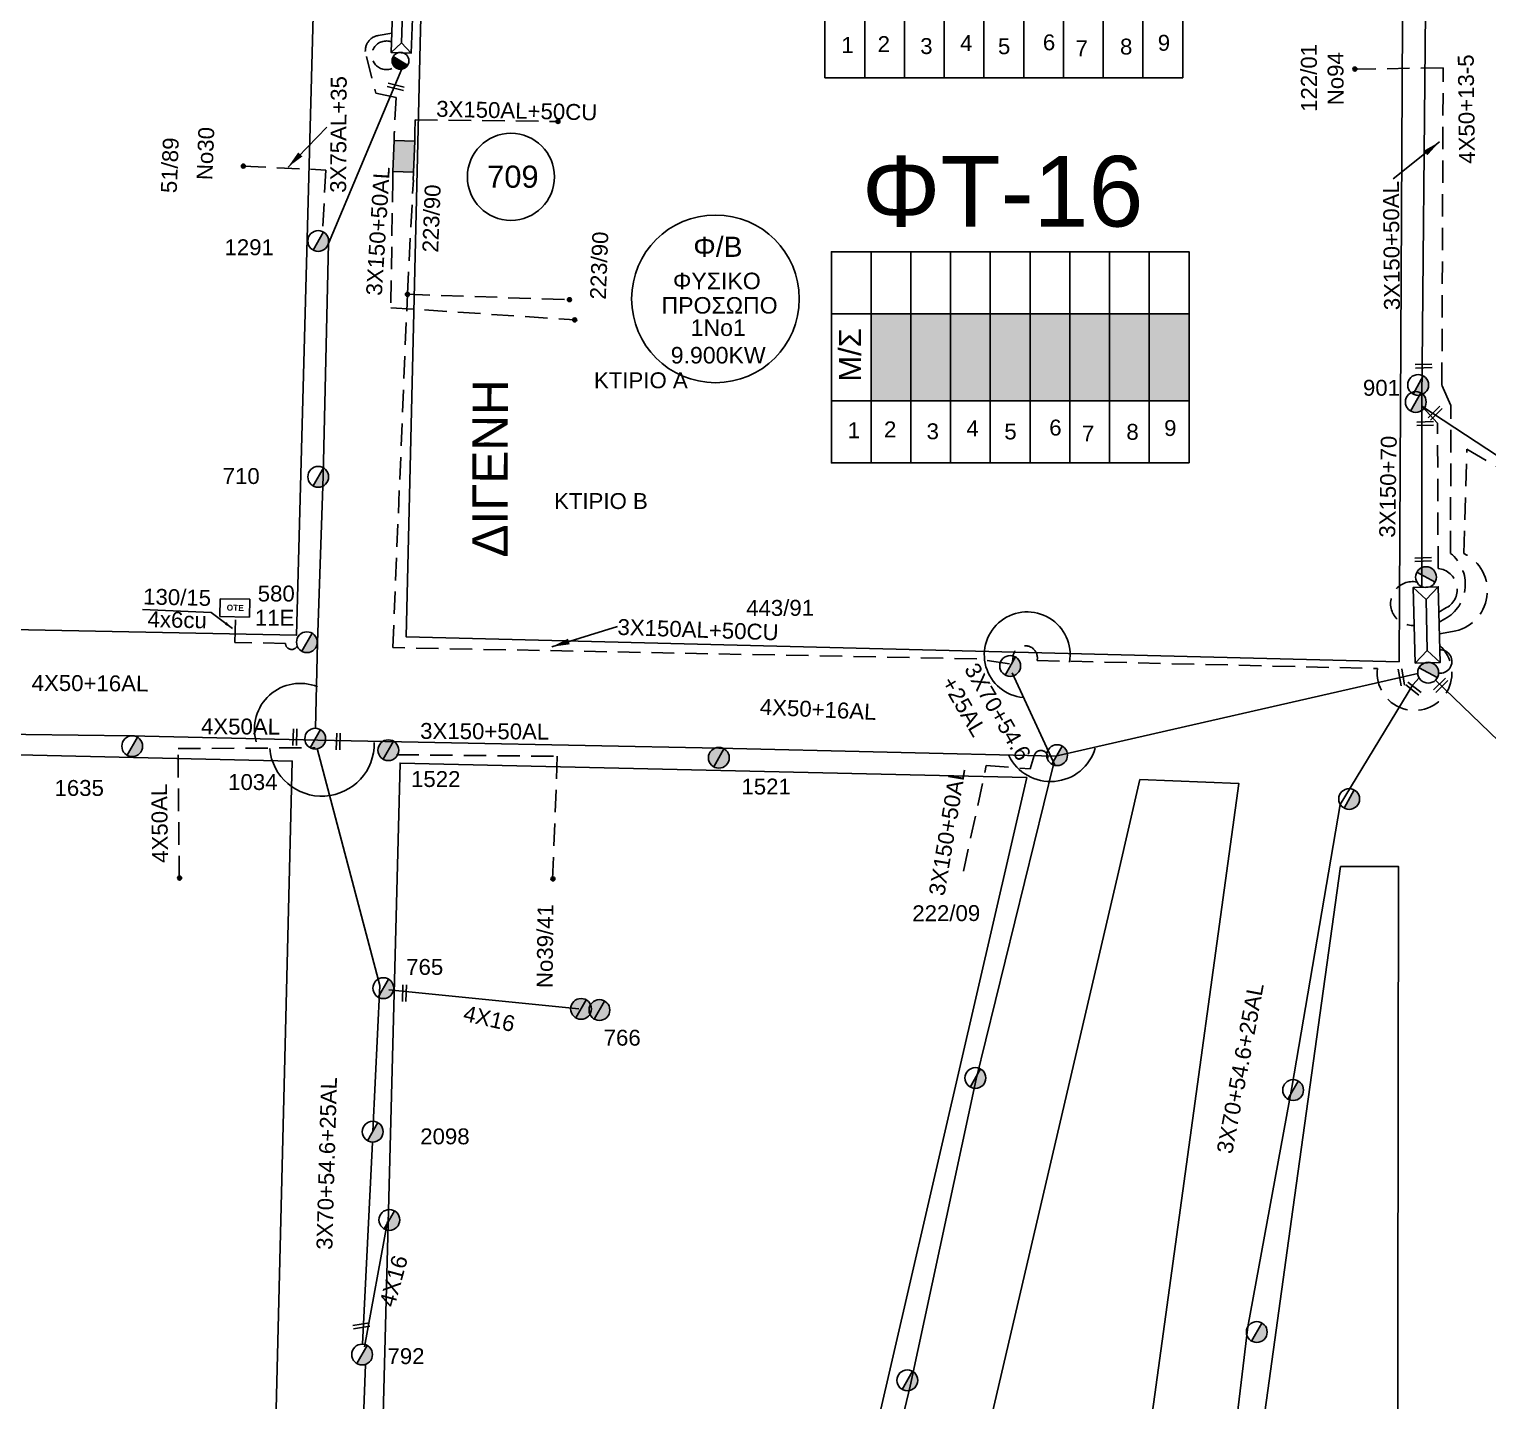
# Model space of a CAD drawing. Header units: millimetres. Extents: x 839 to 3144, y 747 to 1790.
# Drawn here: x 1608.3 to 1773.4, y 1506.4 to 1661.7 of the extents above; entities that cross this region are included whole.
import ezdxf
from ezdxf.enums import TextEntityAlignment as Align

# ---------------------------------------------------------------- set-up
doc = ezdxf.new("R2010")
doc.units = ezdxf.units.MM
doc.linetypes.add('DASHED', pattern=[19.05, 12.7, -6.35])
for name, color, linetype in [('Link Box 4 Διευθύνσεων', 7, 'Continuous'), ('Pillar OTE', 7, 'Continuous'), ('Ασφαλειοκιβώτια Χ.Τ 9 αναχωρήσεων', 7, 'Continuous'), ('Γέφυρες Εναερίου Δικτύου', 7, 'DASHED'), ('Γυμνά εναέρια ΧΤ και ΦΟΠ (3Φ)   4x50+16AL', 7, 'Continuous'), ('Εναέρια παροχή ΧΤ 4x16', 7, 'SYN_LINE'), ('Επιγραφές - Σχήματα', 7, 'Continuous'), ('Καλώδια ΧΤ   3x150+50AL', 7, 'DASHED'), ('Καλώδια ΧΤ   3x150+70AL', 7, 'DASHED'), ('Καλώδια ΧΤ   3x150AL+50CU', 7, 'DASHED'), ('Καλώδια ΧΤ   3x48+38+16.5', 7, 'DASHED'), ('Καλώδια ΧΤ   4x50+13-5', 7, 'Continuous'), ('Καλώδια ΧΤ   4x50AL', 7, 'DASHED'), ('Μηχανική τομή', 7, 'Continuous'), ('Στύλος Ξύλινος', 7, 'Continuous'), ('Στύλος Ξύλινος @ 1', 7, 'Continuous'), ('Στύλος ΦΜ', 7, 'Continuous'), ('Στύλος ΦΜ @ 1', 7, 'Continuous'), ('Συνδέσεις', 7, 'Continuous'), ('Συνεστραμμένα ΧΤ   3x70+54.6+25AL', 7, 'SYN_LINE'), ('Υποσταθμός εναέριος 2 στύλων', 7, 'Continuous'), ('Υποσταθμός πόλεως', 7, 'Continuous'), ('Υπόβαθρο ΔΕΗ', 7, 'Continuous'), ('Υπόγεια καλώδια Παροχών ΧΤ   4x50AL', 7, 'DASHED'), ('Υπόγεια καλώδια Παροχών ΧΤ   4x6', 7, 'DASHED')]:
    doc.layers.add(name, color=color, linetype=linetype)
doc.styles.add('ar', font='ARIAL.TTF')
doc.styles.get("Standard").update_dxf_attribs({"font": 'ARIAL.TTF'})
doc.linetypes.add('SYN_LINE', pattern='A,0.5,-0.0001,["/\\/\\/\\/",Standard,S=0.1,R=0,X=0,Y=-0.05],-0.25', length=0.7501)
doc.dimstyles.new('ISO-25', dxfattribs={"dimtxt": 2.5, "dimasz": 2.5, "dimexe": 1.25, "dimexo": 0.625, "dimtad": 1, "dimtxsty": 'Standard', "dimcen": 2.5, "dimadec": 0, "dimazin": 0, "dimtfac": 1, "dimtmove": 0, "dimatfit": 3, "dimfxl": 1, "dimarcsym": 0})

# ---------------------------------------------------------------- blocks, each defined once
blk = doc.blocks.new('ΑΣΦΑΛΕΙΟΚΙΒΩΤΙΟ ΥΠΟΣΤΑΘΜΟΥ 9 ΑΝΑΧΩΡΗΣΕΩΝ')
at = {"layer": 'Ασφαλειοκιβώτια Χ.Τ 9 αναχωρήσεων', "ltscale": 40}
for p, q in [((-23.8, 40.36), (24.02, 40.36)), ((-9.72, 40.36), (-9.72, -40.64)), ((9.94, 40.36), (9.94, -40.64)), ((-23.8, 31.36), (24.02, 31.36)), ((-23.8, 22.36), (24.02, 22.36)), ((-23.8, 13.36), (24.02, 13.36)), ((-23.8, 4.36), (24.02, 4.36)), ((-23.8, -4.64), (24.02, -4.64)), ((-23.8, -13.64), (24.02, -13.64)), ((-23.8, -22.64), (24.02, -22.64)), ((-23.8, -31.64), (24.02, -31.64))]:
    blk.add_line(p, q, dxfattribs=at)
at = {"layer": 'Ασφαλειοκιβώτια Χ.Τ 9 αναχωρήσεων'}
blk.add_lwpolyline([(-23.8, -40.64), (24.02, -40.64), (24.02, 40.36), (-23.8, 40.36)], close=True, dxfattribs=at)
for s, p in [('1', (-18.19, 36.66)), ('2', (-17.99, 28.44)), ('3', (-18.43, 18.79)), ('4', (-17.74, 9.77)), ('5', (-18.47, 1.19)), ('6', (-17.59, -8.98)), ('7', (-18.93, -16.39)), ('8', (-18.55, -26.45)), ('9', (-17.69, -35))]:
    blk.add_text(s, height=3.6, rotation=270, dxfattribs=at).set_placement(p)
at = {"layer": 'Ασφαλειοκιβώτια Χ.Τ 9 αναχωρήσεων', "ltscale": 40}
for tag, height, p in [('ΟΝΟΜΑ', 5, (-0.16, 44.31)), ('ΚΕΙΜΕΝΟ 1', 2, (17.06, 35.59)), ('ΚΕΙΜΕΝΟ 2', 2, (17.06, 26.88)), ('ΚΕΙΜΕΝΟ 3', 2, (17.06, 17.69)), ('ΚΕΙΜΕΝΟ 4', 2, (17.06, 8.71)), ('ΚΕΙΜΕΝΟ 5', 2, (17.06, -0.13)), ('ΚΕΙΜΕΝΟ 6', 2, (17.06, -9.05)), ('ΚΕΙΜΕΝΟ 7', 2, (17.06, -18.13)), ('ΚΕΙΜΕΝΟ 8', 2, (17.06, -26.85)), ('ΚΕΙΜΕΝΟ 9', 2, (17.06, -35.99)), ('ΣΧ', 2, (-0.1, -42.64))]:
    blk.add_attdef(tag, text='', height=height, dxfattribs=at).set_placement(p, align=Align.MIDDLE_CENTER)
blk = doc.blocks.new('ΥΠΑΡΧΩΝ ΤΣΙΜΕΝΤΕΝΙΟΣ ΣΤΥΛΟΣ')
at = {"layer": 'Στύλος ΦΜ'}
blk.add_hatch(color=7, dxfattribs=at).paths.add_polyline_path([(-1.29, -2.28, 0.574793), (2.62, 0, 0.268822), (1.3, 2.27)])
at = {"layer": 'Στύλος ΦΜ', "color": 7}
blk.add_line((-1.29, -2.28), (1.3, 2.27), dxfattribs=at)
blk.add_circle((0, 0), 2.62, dxfattribs=at)
at = {"layer": 'Στύλος ΦΜ', "flags": 4}
for tag, p in [('ΑΡΙΘΜΟΣ', (-4.68, 8.05)), ('ΤΥΠΟΣ', (-4.91, 3.03))]:
    blk.add_attdef(tag, p, '', height=4, dxfattribs=at)
blk = doc.blocks.new('ΥΠΟΣΤΑΘΜΟΣ ΕΝΑΕΡΙΟΣ ΕΠΙ 2 ΣΤΥΛΩΝ')
at = {"layer": 'Υποσταθμός εναέριος 2 στύλων', "linetype": 'Continuous'}
for points in [[(-11.97, -2.11, 0.574793), (-8.45, -0.07, 0.268822), (-9.64, 1.98)], [(9.68, -2.15, 0.574793), (13.19, -0.1, 0.268822), (12.01, 1.95)]]:
    blk.add_hatch(color=256, dxfattribs=at).paths.add_polyline_path(points)
for p, q in [((-11.97, -2.11), (-9.64, 1.98)), ((9.68, -2.15), (12.01, 1.95))]:
    blk.add_line(p, q, dxfattribs=at)
for centre in [(-10.81, -0.07), (10.84, -0.1)]:
    blk.add_circle(centre, 2.36, dxfattribs=at)
at = {"layer": 'Υποσταθμός πόλεως', "linetype": 'Continuous', "ltscale": 40}
blk.add_lwpolyline([(-8.57, 2.82), (8.57, 2.82), (8.57, -2.82), (-8.57, -2.82)], close=True, dxfattribs=at)
for points in [[(-5.75, 0), (-8.57, 2.82)], [(-8.57, -2.82), (-5.75, 0)], [(-5.75, 0), (5.75, 0)], [(5.75, 0), (8.57, 2.82)], [(8.57, -2.82), (5.75, 0)]]:
    blk.add_lwpolyline(points, dxfattribs=at)
at = {"layer": 'Υποσταθμός εναέριος 2 στύλων', "ltscale": 40, "flags": 1}
for tag, p in [('ΜΕΤΑΣΧΗΜΑΤΙΣΜΟΣ', (14.09, 2.51)), ('ΙΣΧΥΣ', (14.07, -0.28)), ('ΑΡΙΘΜΟΣ', (14.19, -3))]:
    blk.add_attdef(tag, p, '', height=1.8, dxfattribs=at)
blk = doc.blocks.new('LINK BOX 4 ΑΝΑΧΩΡΗΣΕΩΝ')
at = {"layer": 'Link Box 4 Διευθύνσεων', "ltscale": 40}
blk.add_hatch(color=256, dxfattribs=at).paths.add_polyline_path([(-3.54, 0), (-3.54, -4.67), (3.54, -4.67), (3.54, 0)])
for p, q in [((-3.54, 0), (-5.33, 0)), ((5.33, 0), (3.54, 0)), ((-3.54, -4.67), (-5.33, -4.67)), ((5.33, -4.67), (3.54, -4.67))]:
    blk.add_line(p, q, dxfattribs=at)
blk.add_lwpolyline([(-3.54, -4.67), (-3.54, 0), (3.54, 0), (3.54, -4.67)], close=True, dxfattribs=at)
blk = doc.blocks.new('ΥΠΑΡΧΩΝ ΞΥΛΙΝΟΣ ΣΤΥΛΟΣ')
at = {"layer": 'Στύλος Ξύλινος'}
h = blk.add_hatch(color=7, dxfattribs=at)
h.paths.add_polyline_path([(-2.62, 0, 0.270008), (-1.29, -2.28), (1.3, 2.27, 0.576266)])
h.paths.add_polyline_path([(-1.29, -2.28, 0.574793), (2.62, 0, 0.268822), (1.3, 2.27)])
at = {"layer": 'Στύλος Ξύλινος', "color": 7}
blk.add_line((-1.29, -2.28), (1.3, 2.27), dxfattribs=at)
blk.add_circle((0, 0), 2.62, dxfattribs=at)
at = {"layer": 'Στύλος Ξύλινος', "flags": 4}
for tag, p in [('ΑΡΙΘΜΟΣ', (-4.91, 8.6)), ('ΤΥΠΟΣ', (-4.85, 3.39))]:
    blk.add_attdef(tag, p, '', height=4, dxfattribs=at)
blk = doc.blocks.new('ΜΗΧΑΝΙΚΗ ΤΟΜΗ')
at = {"layer": 'Μηχανική τομή', "ltscale": 40}
for p, q in [((-1.89, 0.78), (1.89, 0.78)), ((1.89, 0), (-1.89, 0))]:
    blk.add_line(p, q, dxfattribs=at)
blk = doc.blocks.new('A$C3F94617C')
at = {"layer": 'Μηχανική τομή', "xscale": 0.5, "yscale": 0.5, "zscale": 0.5}
blk.add_blockref('ΜΗΧΑΝΙΚΗ ΤΟΜΗ', (0.95, 0), dxfattribs=at)
blk = doc.blocks.new('_ΣΥΝΔΕΣΗ')
at = {"layer": 'Συνδέσεις', "linetype": 'SYN_LINE', "ltscale": 40}
blk.add_hatch(color=256, dxfattribs=at).paths.add_polyline_path([(0.5, -0.01, 1), (-0.5, -0.01, 1)])
at = {"layer": 'Συνδέσεις'}
blk.add_circle((0, -0.01), 0.5, dxfattribs=at)
blk = doc.blocks.new('PILLAR ΟΤΕ')
at = {"layer": 'Pillar OTE', "ltscale": 40}
blk.add_lwpolyline([(-3.31, 2.02), (3.39, 2.02), (3.39, -1.99), (-3.31, -1.99)], close=True, dxfattribs=at)
at = {"layer": 'Pillar OTE', "insert": (-1.81, 0.71), "char_height": 1.3575, "width": 109.961, "attachment_point": 1}
blk.add_mtext('{\\fArial|b1|i0|c161|p34;OTE}', dxfattribs=at)

msp = doc.modelspace()

# ---------------------------------------------------------------- hatches: boundary and pattern name
at = {"layer": 'Ασφαλειοκιβώτια Χ.Τ 9 αναχωρήσεων', "ltscale": 0.2}
for color, points in [(5, [(1703.61, 1629.47), (1703.61, 1619.65), (1708.11, 1619.65), (1708.11, 1629.47)]), (133, [(1708.11, 1629.47), (1708.11, 1619.65), (1712.61, 1619.65), (1712.61, 1629.47)]), (151, [(1712.61, 1629.47), (1712.61, 1619.65), (1717.11, 1619.65), (1717.11, 1629.47)]), (27, [(1717.11, 1629.47), (1717.11, 1619.65), (1721.61, 1619.65), (1721.61, 1629.47)]), (30, [(1721.61, 1629.47), (1721.61, 1619.65), (1726.11, 1619.65), (1726.11, 1629.47)]), (85, [(1726.11, 1629.47), (1726.11, 1619.65), (1730.61, 1619.65), (1730.61, 1629.47)]), (1, [(1730.61, 1629.47), (1730.61, 1619.65), (1735.11, 1619.65), (1735.11, 1629.47)]), (173, [(1735.11, 1629.47), (1735.11, 1619.65), (1739.61, 1619.65), (1739.61, 1629.47)])]:
    msp.add_hatch(color=color, dxfattribs=at).paths.add_polyline_path(points)

# ---------------------------------------------------------------- linework, layer by layer
at = {"layer": 'Γέφυρες Εναερίου Δικτύου', "color": 6, "ltscale": 0.2}
msp.add_lwpolyline([(1649.34, 1661.25), (1647.8, 1660.99, 0.478738), (1646.47, 1658.61), (1647.52, 1654.47), (1649.83, 1653.98), (1649.63, 1650.01)], format="xyb", dxfattribs=at)
at = {"layer": 'Γέφυρες Εναερίου Δικτύου', "color": 151, "linetype": 'Continuous', "ltscale": 0.2}
msp.add_lwpolyline([(1650.46, 1657.23), (1642.16, 1637.44), (1641.56, 1611.11), (1640.91, 1592.27), (1640.7, 1582.57)], dxfattribs=at)
at = {"layer": 'Γέφυρες Εναερίου Δικτύου', "color": 151, "ltscale": 0.2}
msp.add_lwpolyline([(1632.53, 1646.21), (1641.87, 1645.76), (1641.48, 1638.51)], dxfattribs=at)
at = {"layer": 'Γέφυρες Εναερίου Δικτύου', "color": 173, "ltscale": 0.2}
msp.add_lwpolyline([(1767.89, 1595.72), (1768.78, 1596.23, 0.735474), (1767.81, 1600.64), (1767.75, 1617.09), (1765.98, 1619.02)], format="xyb", dxfattribs=at)
at = {"layer": 'Γέφυρες Εναερίου Δικτύου', "color": 151, "ltscale": 0.2}
for points in [[(1719.62, 1590.12), (1719.68, 1590.68, -1.048022), (1722.41, 1590.24), (1760.94, 1589.33)], [(1760.94, 1589.33, 1.646682), (1767.98, 1591.96)]]:
    msp.add_lwpolyline(points, format="xyb", dxfattribs=at)
at = {"layer": 'Γυμνά εναέρια ΧΤ και ΦΟΠ (3Φ)   4x50+16AL', "color": 173, "ltscale": 0.2}
msp.add_lwpolyline([(1765.98, 1619.02), (1778.29, 1610.97), (1797.83, 1600.53), (1811.34, 1585.16), (1829.25, 1567.85), (1844.75, 1551.48), (1862.92, 1533.32)], dxfattribs=at)
at = {"layer": 'Γυμνά εναέρια ΧΤ και ΦΟΠ (3Φ)   4x50+16AL', "color": 30, "ltscale": 0.2}
msp.add_lwpolyline([(1640.96, 1581.21), (1686.37, 1580.32), (1724.48, 1579.42), (1765.51, 1588.78)], dxfattribs=at)
at = {"layer": 'Γυμνά εναέρια ΧΤ και ΦΟΠ (3Φ)   4x50+16AL', "color": 151, "ltscale": 0.2}
msp.add_lwpolyline([(1640.96, 1581.21), (1619.74, 1581.7), (1596, 1582.01), (1570.02, 1583.27), (1545.31, 1571.89)], dxfattribs=at)
at = {"layer": 'Εναέρια παροχή ΧΤ 4x16', "color": 30, "ltscale": 20}
for points in [[(1648.99, 1552.94), (1670.52, 1550.79)], [(1646.26, 1512.56), (1648.84, 1526.73)]]:
    msp.add_lwpolyline(points, dxfattribs=at)
at = {"layer": 'Επιγραφές - Σχήματα', "ltscale": 0.2}
msp.add_circle((1662.83, 1644.99), 4.93, dxfattribs=at)
at = {"layer": 'Επιγραφές - Σχήματα', "color": 202}
msp.add_circle((1685.99, 1631.18), 9.49, dxfattribs=at)
at = {"layer": 'Επιγραφές - Σχήματα', "color": 151, "linetype": 'DASHED', "ltscale": 0.2}
msp.add_arc((1648.71, 1658.75), 1.62, 68.5497, 305.7609, dxfattribs=at)
at = {"layer": 'Επιγραφές - Σχήματα', "color": 85, "linetype": 'DASHED', "ltscale": 0.2}
msp.add_arc((1764.91, 1596.69), 2.48, 78.8369, 274.522, dxfattribs=at)
at = {"layer": 'Επιγραφές - Σχήματα', "ltscale": 0.2}
for centre, radius, start, end in [((1721.29, 1590.88), 4.86, 350.3339, 264.6097), ((1638.96, 1582.48), 5.17, 67.6992, 196.2122), ((1641.42, 1580.81), 5.93, 185.3212, 1.4085), ((1723.93, 1581.8), 5.27, 206.171, 343.6884)]:
    msp.add_arc(centre, radius, start, end, dxfattribs=at)
at = {"layer": 'Επιγραφές - Σχήματα', "color": 27, "ltscale": 0.2}
msp.add_arc((1768.04, 1590.13), 1.33, 262.3593, 91.8183, dxfattribs=at)
at = {"layer": 'Καλώδια ΧΤ   3x150+50AL', "color": 1, "ltscale": 0.2}
msp.add_lwpolyline([(1767.92, 1594.58), (1768.59, 1594.95, 0.533335), (1769.21, 1602.37), (1769.27, 1619.1), (1768.24, 1621.44), (1768.38, 1657.34), (1758.38, 1657.17)], format="xyb", dxfattribs=at)
at = {"layer": 'Καλώδια ΧΤ   3x150+50AL', "color": 151, "ltscale": 0.2}
msp.add_lwpolyline([(1649.45, 1644.68), (1649.23, 1630.18), (1670.05, 1628.79)], dxfattribs=at)
at = {"layer": 'Καλώδια ΧΤ   3x150+50AL', "color": 6, "ltscale": 0.2}
msp.add_lwpolyline([(1651.11, 1631.69), (1669.46, 1631.08)], dxfattribs=at)
at = {"layer": 'Καλώδια ΧΤ   3x150+50AL', "color": 30, "ltscale": 0.2}
msp.add_lwpolyline([(1649.87, 1579.57), (1668.08, 1579.4), (1667.55, 1565.49)], dxfattribs=at)
at = {"layer": 'Καλώδια ΧΤ   3x150+50AL', "ltscale": 0.2}
msp.add_lwpolyline([(1714.08, 1566.39), (1716.65, 1578.35), (1721.64, 1577.96), (1722.08, 1579.48, -0.915817), (1723.63, 1579.17, 1.11364)], format="xyb", dxfattribs=at)
at = {"layer": 'Καλώδια ΧΤ   3x150+70AL', "color": 133, "ltscale": 0.2}
msp.add_lwpolyline([(1767.95, 1593.27), (1769.44, 1593.51, 0.734507), (1770.74, 1602.36), (1771.08, 1614.16), (1795.69, 1599.65, 0.358894), (1798.28, 1600.06)], format="xyb", dxfattribs=at)
at = {"layer": 'Καλώδια ΧΤ   3x150AL+50CU', "color": 6, "ltscale": 0.2}
for points in [[(1651.96, 1649.93), (1651.97, 1651.45), (1668.16, 1651.26)], [(1719.28, 1589.85), (1715.58, 1590.42), (1649.45, 1591.7), (1651.11, 1631.69), (1651.78, 1644.6)]]:
    msp.add_lwpolyline(points, dxfattribs=at)
at = {"layer": 'Καλώδια ΧΤ   3x48+38+16.5', "color": 27, "linetype": 'Continuous', "ltscale": 0.2}
msp.add_lwpolyline([(1776.44, 1420.67), (1775.92, 1459.95), (1776.22, 1493.5), (1776.15, 1535.98), (1776.74, 1579.14), (1767.51, 1588.02)], dxfattribs=at)
at = {"layer": 'Καλώδια ΧΤ   4x50+13-5', "color": 85, "ltscale": 0.2}
msp.add_lwpolyline([(1765.98, 1598.67), (1765.98, 1619.8), (1766.4, 1663.71), (1766.6, 1706.08), (1767.66, 1740.44), (1772.2, 1767.76)], dxfattribs=at)
at = {"layer": 'Καλώδια ΧΤ   4x50AL', "color": 30, "ltscale": 0.2}
msp.add_lwpolyline([(1625.28, 1565.58), (1625.14, 1580.27), (1640.67, 1580.36)], dxfattribs=at)
at = {"layer": 'Συνεστραμμένα ΧΤ   3x70+54.6+25AL', "color": 151, "linetype": 'SYN_LINE', "ltscale": 15}
msp.add_lwpolyline([(1724.45, 1578.33), (1719.57, 1588.83)], dxfattribs=at)
at = {"layer": 'Συνεστραμμένα ΧΤ   3x70+54.6+25AL', "color": 5, "ltscale": 20}
msp.add_lwpolyline([(1765.65, 1588.28), (1764.95, 1587.48), (1756.73, 1573.95), (1751.25, 1541.91), (1746.26, 1514.81), (1743.12, 1488.64), (1738.99, 1461.29), (1736.6, 1439.79)], dxfattribs=at)
at = {"layer": 'Συνεστραμμένα ΧΤ   3x70+54.6+25AL', "color": 30, "ltscale": 20}
for points in [[(1640.89, 1580.27), (1647.99, 1553.46), (1647.2, 1536.91)], [(1647.14, 1535.72), (1646.04, 1512.85)]]:
    msp.add_lwpolyline(points, dxfattribs=at)
at = {"layer": 'Συνεστραμμένα ΧΤ   3x70+54.6+25AL', "color": 151, "linetype": 'SYN_LINE', "ltscale": 20}
msp.add_lwpolyline([(1691.84, 1438.91), (1700.61, 1477), (1708.05, 1508.1), (1715.49, 1542.85), (1724.26, 1578.48), (1724.18, 1578.66)], dxfattribs=at)
at = {"layer": 'Συνεστραμμένα ΧΤ   3x70+54.6+25AL', "color": 30, "ltscale": 10}
msp.add_lwpolyline([(1646.36, 1510.56), (1646.07, 1502.53)], dxfattribs=at)
at = {"layer": 'Υπόβαθρο ΔΕΗ'}
for points in [[(1683.76, 1746.12), (1655.06, 1746.63), (1652.59, 1661.62), (1650.97, 1592.91), (1763.4, 1590.09), (1764.1, 1727.8), (1764.53, 1736.91), (1769.57, 1768.49)], [(1561.65, 1765.17), (1556.96, 1594.74), (1638.56, 1593.09), (1642.41, 1736.2), (1642.67, 1766.49)], [(1628.9, 1595.69), (1621.11, 1596.03)], [(1556.43, 1580.73), (1638.07, 1578.85), (1636.14, 1500.93), (1648.24, 1500.46), (1650.28, 1578.63), (1721.23, 1576.99), (1696.74, 1471.03), (1664.73, 1332.55), (1567.05, 1330.45), (1555.25, 1407.11), (1552.44, 1428.02), (1556.43, 1580.73)]]:
    msp.add_lwpolyline(points, dxfattribs=at)
for points in [[(1734.03, 1576.75), (1745.23, 1576.32), (1730.08, 1465.97), (1723.81, 1422.55), (1735.56, 1288.08), (1668.24, 1292.89), (1698.11, 1422.65), (1731.61, 1566.29)], [(1756.76, 1566.91), (1763.34, 1566.91), (1763.13, 1436.29), (1739.2, 1440.13), (1751.38, 1528.09)]]:
    msp.add_lwpolyline(points, close=True, dxfattribs=at)
at = {"layer": 'Υπόγεια καλώδια Παροχών ΧΤ   4x6', "color": 151, "linetype": 'DASHED', "ltscale": 0.2}
msp.add_lwpolyline([(1638.63, 1591.88, -0.790001), (1637.3, 1592.18), (1631.58, 1592.29), (1631.64, 1595.14)], format="xyb", dxfattribs=at)

# ---------------------------------------------------------------- block references
at = {"layer": 'Link Box 4 Διευθύνσεων', "xscale": 0.5000000000002259, "yscale": 0.5000000000002259, "zscale": 0.5000000000002259, "rotation": 268.0338604567231}
msp.add_blockref('LINK BOX 4 ΑΝΑΧΩΡΗΣΕΩΝ', (1651.87, 1647.27), dxfattribs=at)
at = {"layer": 'Pillar OTE', "xscale": 0.5, "yscale": 0.5, "zscale": 0.5, "rotation": 358.8423927930041}
msp.add_blockref('PILLAR ΟΤΕ', (1631.55, 1596.19), dxfattribs=at)
at = {"layer": 'Ασφαλειοκιβώτια Χ.Τ 9 αναχωρήσεων', "xscale": 0.5, "yscale": 0.5, "zscale": 0.5, "rotation": 90}
msp.add_blockref('ΑΣΦΑΛΕΙΟΚΙΒΩΤΙΟ ΥΠΟΣΤΑΘΜΟΥ 9 ΑΝΑΧΩΡΗΣΕΩΝ', (1718.57, 1668.11), dxfattribs=at).add_auto_attribs({'ΟΝΟΜΑ': 'ΦΤ-3'})
msp.add_blockref('ΑΣΦΑΛΕΙΟΚΙΒΩΤΙΟ ΥΠΟΣΤΑΘΜΟΥ 9 ΑΝΑΧΩΡΗΣΕΩΝ', (1719.29, 1624.5), dxfattribs=at)
at = {"layer": 'Επιγραφές - Σχήματα', "ltscale": 0.2}
for p, rotation in [((1650.76, 1655.13), 165.2756600551604), ((1765.23, 1623.34), 1.770042585090303), ((1766.94, 1617.43), 44.78839796219406), ((1765.41, 1616.83), 1.770042585090405), ((1765.17, 1601.45), 1.77004258509039), ((1763.3, 1589.25), 280.0028695436872), ((1764.14, 1587.47), 322.3861914096519), ((1767.56, 1586.63), 44.78839796219406), ((1638.54, 1580.6), 88.44244670704566), ((1643.44, 1580.11), 88.44244670704566), ((1650.94, 1551.63), 88.44244670704565), ((1645, 1514.58), 9.067327311829729)]:
    msp.add_blockref('A$C3F94617C', p, dxfattribs=dict(at, rotation=rotation))
at = {"layer": 'Στύλος Ξύλινος @ 1', "ltscale": 40}
ref = msp.add_blockref('ΥΠΑΡΧΩΝ ΞΥΛΙΝΟΣ ΣΤΥΛΟΣ', (1648.95, 1580.08), dxfattribs=dict(at, xscale=0.4499999999998181, yscale=0.4499999999998181, zscale=0.4499999999998181))
ref.add_attrib('ΑΡΙΘΜΟΣ', '1522', (1651.52, 1575.92), dxfattribs={"layer": 'Στύλος Ξύλινος', "height": 1.8, "flags": 4})
ref = msp.add_blockref('ΥΠΑΡΧΩΝ ΞΥΛΙΝΟΣ ΣΤΥΛΟΣ', (1686.37, 1579.23), dxfattribs=dict(at, xscale=0.4499999999998181, yscale=0.4499999999998181, zscale=0.4499999999998181))
ref.add_attrib('ΑΡΙΘΜΟΣ', '1521', (1688.93, 1575.07), dxfattribs={"layer": 'Στύλος Ξύλινος', "height": 1.8, "flags": 4})
ref = msp.add_blockref('ΥΠΑΡΧΩΝ ΞΥΛΙΝΟΣ ΣΤΥΛΟΣ', (1670.77, 1550.8), dxfattribs=dict(at, xscale=0.4499999999998181, yscale=0.4499999999998181, zscale=0.4499999999998181))
ref.add_attrib('ΑΡΙΘΜΟΣ', '766', (1673.33, 1546.64), dxfattribs={"layer": 'Στύλος Ξύλινος', "height": 1.8, "flags": 4})
at = {"layer": 'Στύλος Ξύλινος @ 1', "ltscale": 40, "xscale": 0.4499999999998181, "yscale": 0.4499999999998181, "zscale": 0.4499999999998181}
msp.add_blockref('ΥΠΑΡΧΩΝ ΞΥΛΙΝΟΣ ΣΤΥΛΟΣ', (1672.85, 1550.67), dxfattribs=at)
at = {"layer": 'Στύλος ΦΜ @ 1', "ltscale": 40}
ref = msp.add_blockref('ΥΠΑΡΧΩΝ ΤΣΙΜΕΝΤΕΝΙΟΣ ΣΤΥΛΟΣ', (1641.01, 1637.73), dxfattribs=dict(at, xscale=0.4499999999998181, yscale=0.4499999999998181, zscale=0.4499999999998181))
ref.add_attrib('ΤΥΠΟΣ', '1291', (1630.4, 1636.12), dxfattribs={"layer": 'Στύλος ΦΜ', "height": 1.8, "flags": 4})
ref = msp.add_blockref('ΥΠΑΡΧΩΝ ΤΣΙΜΕΝΤΕΝΙΟΣ ΣΤΥΛΟΣ', (1765.28, 1619.5), dxfattribs=dict(at, xscale=0.4499999999998181, yscale=0.4499999999998181, zscale=0.4499999999998181))
ref.add_attrib('ΤΥΠΟΣ', '901', (1759.3, 1620.21), dxfattribs={"layer": 'Στύλος ΦΜ', "height": 1.8, "flags": 4})
at = {"layer": 'Στύλος ΦΜ @ 1', "ltscale": 40, "xscale": 0.4499999999998181, "yscale": 0.4499999999998181, "zscale": 0.4499999999998181}
for p in [(1765.55, 1621.43), (1719.36, 1589.62), (1724.67, 1579.52), (1757.74, 1574.56), (1715.42, 1542.98), (1751.39, 1541.61), (1649.07, 1526.91), (1747.28, 1514.22), (1707.71, 1508.75)]:
    msp.add_blockref('ΥΠΑΡΧΩΝ ΤΣΙΜΕΝΤΕΝΙΟΣ ΣΤΥΛΟΣ', p, dxfattribs=at)
at = {"layer": 'Στύλος ΦΜ @ 1', "ltscale": 40}
ref = msp.add_blockref('ΥΠΑΡΧΩΝ ΤΣΙΜΕΝΤΕΝΙΟΣ ΣΤΥΛΟΣ', (1641.01, 1611.03), dxfattribs=dict(at, xscale=0.4499999999998181, yscale=0.4499999999998181, zscale=0.4499999999998181))
ref.add_attrib('ΤΥΠΟΣ', '710', (1630.19, 1610.22), dxfattribs={"layer": 'Στύλος ΦΜ', "height": 1.8, "flags": 4})
ref = msp.add_blockref('ΥΠΑΡΧΩΝ ΤΣΙΜΕΝΤΕΝΙΟΣ ΣΤΥΛΟΣ', (1639.73, 1592.31), dxfattribs=dict(at, xscale=0.4499999999998181, yscale=0.4499999999998181, zscale=0.4499999999998181))
ref.add_attrib('ΤΥΠΟΣ', '580', (1634.16, 1596.92), dxfattribs={"layer": 'Στύλος ΦΜ', "height": 1.8, "flags": 4})
ref.add_attrib('ΑΡΙΘΜΟΣ', '11Ε', (1633.84, 1594.18), dxfattribs={"layer": 'Στύλος ΦΜ', "height": 1.8, "flags": 4})
ref = msp.add_blockref('ΥΠΑΡΧΩΝ ΤΣΙΜΕΝΤΕΝΙΟΣ ΣΤΥΛΟΣ', (1640.67, 1581.39), dxfattribs=dict(at, xscale=0.4499999999998181, yscale=0.4499999999998181, zscale=0.4499999999998181))
ref.add_attrib('ΤΥΠΟΣ', '1034', (1630.81, 1575.58), dxfattribs={"layer": 'Στύλος ΦΜ', "height": 1.8, "flags": 4})
ref = msp.add_blockref('ΥΠΑΡΧΩΝ ΤΣΙΜΕΝΤΕΝΙΟΣ ΣΤΥΛΟΣ', (1619.95, 1580.54), dxfattribs=dict(at, xscale=0.4499999999998181, yscale=0.4499999999998181, zscale=0.4499999999998181))
ref.add_attrib('ΤΥΠΟΣ', '1635', (1611.15, 1574.91), dxfattribs={"layer": 'Στύλος ΦΜ', "height": 1.8, "flags": 4})
ref = msp.add_blockref('ΥΠΑΡΧΩΝ ΤΣΙΜΕΝΤΕΝΙΟΣ ΣΤΥΛΟΣ', (1648.38, 1553.15), dxfattribs=dict(at, xscale=0.4499999999998181, yscale=0.4499999999998181, zscale=0.4499999999998181))
ref.add_attrib('ΤΥΠΟΣ', '765', (1650.97, 1554.65), dxfattribs={"layer": 'Στύλος ΦΜ', "height": 1.8, "flags": 4})
ref = msp.add_blockref('ΥΠΑΡΧΩΝ ΤΣΙΜΕΝΤΕΝΙΟΣ ΣΤΥΛΟΣ', (1647.18, 1536.9), dxfattribs=dict(at, xscale=0.4499999999998181, yscale=0.4499999999998181, zscale=0.4499999999998181))
ref.add_attrib('ΤΥΠΟΣ', '2098', (1652.56, 1535.47), dxfattribs={"layer": 'Στύλος ΦΜ', "height": 1.8, "flags": 4})
ref = msp.add_blockref('ΥΠΑΡΧΩΝ ΤΣΙΜΕΝΤΕΝΙΟΣ ΣΤΥΛΟΣ', (1645.98, 1511.67), dxfattribs=dict(at, xscale=0.4499999999998181, yscale=0.4499999999998181, zscale=0.4499999999998181))
ref.add_attrib('ΤΥΠΟΣ', '792', (1648.85, 1510.59), dxfattribs={"layer": 'Στύλος ΦΜ', "height": 1.8, "flags": 4})
at = {"layer": 'Συνδέσεις', "xscale": 0.4500000000000455, "yscale": 0.4500000000000455, "zscale": 0.4500000000000455}
for p in [(1758.39, 1657.2), (1668.16, 1651.27), (1632.53, 1646.21), (1651.11, 1631.69), (1669.46, 1631.09), (1670.05, 1628.8), (1625.31, 1565.62), (1667.59, 1565.52)]:
    msp.add_blockref('_ΣΥΝΔΕΣΗ', p, dxfattribs=at)
at = {"layer": 'Υποσταθμός εναέριος 2 στύλων'}
for p, xscale, yscale, zscale, rotation in [((1650.52, 1662.49), 0.4038394998871135, 0.4038394998871135, 0.4038394998871135, 267.9510670957007), ((1766.52, 1594.26), 0.4999999999999905, 0.4999999999999905, 0.4999999999999905, 91.40393424366376)]:
    msp.add_blockref('ΥΠΟΣΤΑΘΜΟΣ ΕΝΑΕΡΙΟΣ ΕΠΙ 2 ΣΤΥΛΩΝ', p, dxfattribs=dict(at, xscale=xscale, yscale=yscale, zscale=zscale, rotation=rotation))

# ---------------------------------------------------------------- texts
at = {"layer": 'Γυμνά εναέρια ΧΤ και ΦΟΠ (3Φ)   4x50+16AL', "linetype": 'SYN_LINE', "ltscale": 20}
for rotation, p in [(359.6445, (1615.17, 1587.67)), (357.3531, (1697.62, 1584.71))]:
    msp.add_text('4X50+16AL', height=1.8, rotation=rotation, dxfattribs=at).set_placement(p, align=Align.MIDDLE)
at = {"layer": 'Εναέρια παροχή ΧΤ 4x16', "linetype": 'SYN_LINE', "ltscale": 20}
for rotation, p in [(347.0941, (1660.38, 1549.7)), (74.7084, (1649.54, 1520))]:
    msp.add_text('4X16', height=1.8, rotation=rotation, dxfattribs=at).set_placement(p, align=Align.MIDDLE)
at = {"layer": 'Επιγραφές - Σχήματα', "color": 1, "style": 'ar'}
for s, height, p in [('Φ/Β', 2.286, (1686.26, 1637.12)), ('ΦΥΣΙΚΟ ', 1.87, (1686.51, 1633.21)), ('1No1', 1.87, (1686.3, 1627.9)), ('9.900KW', 1.87, (1686.3, 1624.8))]:
    msp.add_text(s, height=height, dxfattribs=at).set_placement(p, align=Align.MIDDLE)
at = {"layer": 'Επιγραφές - Σχήματα', "ltscale": 0.2, "attachment_point": 1}
for s, insert, char_height, width, rotation in [('122/01', (1752.3, 1652.34), 1.8, 9.756, 90.2179), ('Νο94', (1755.31, 1653.09), 1.8, 9.756, 90.2179), ('Νο30', (1627.22, 1644.66), 1.8, 9.756, 87.7972), ('51/89', (1623.19, 1643.19), 1.8, 9.756, 87.7972), ('223/90', (1652.79, 1636.47), 1.8, 9.756, 87.7972), ('223/90', (1671.77, 1631.14), 1.8, 9.756, 87.7972), ('Μ/Σ', (1699.97, 1621.81), 2.5, 2.6748, 90), ('ΔΙΓΕΝΗ', (1658.45, 1601.91), 4, 19.6719, 89.8958), ('443/91', (1689.46, 1597.08), 1.8, 9.756, 0.2179), ('4X50ΑL', (1627.74, 1583.68), 1.8, 9.756, 359.8558), ('Νο39/41', (1665.74, 1553.17), 1.8, 9.756, 89.3622), ('222/09', (1708.27, 1562.52), 1.8, 9.756, 0.2179)]:
    msp.add_mtext(s, dxfattribs=dict(at, insert=insert, char_height=char_height, width=width, rotation=rotation))
for s, insert, char_height, width in [('ΦΤ-16', (1702.55, 1647.36), 8, 39.9345), ('709', (1660.14, 1646.26), 2.5, 6.1347)]:
    msp.add_mtext(s, dxfattribs=dict(at, insert=insert, char_height=char_height, width=width))
at = {"layer": 'Επιγραφές - Σχήματα', "color": 1, "insert": (1679.88, 1631.38), "char_height": 1.87, "width": 13.4628, "attachment_point": 1}
msp.add_mtext('ΠΡΟΣΩΠΟ', dxfattribs=at)
at = {"layer": 'Επιγραφές - Σχήματα', "color": 1, "ltscale": 0.2, "char_height": 1.8, "width": 13.5114, "attachment_point": 1}
for s, insert in [('ΚΤΙΡΙΟ Α', (1672.23, 1622.86)), ('ΚΤΙΡΙΟ Β', (1667.71, 1609.19))]:
    msp.add_mtext(s, dxfattribs=dict(at, insert=insert))
at = {"layer": 'Καλώδια ΧΤ   3x150+50AL', "linetype": 'SYN_LINE', "ltscale": 20}
for s, rotation, p in [('3X75AL+35', 89.6828, (1643.3, 1649.79)), ('3X150+50AL', 86.4202, (1647.77, 1638.85)), ('3X150+50AL', 90.4723, (1762.53, 1637.2)), ('3X150+50AL', 359.6855, (1659.86, 1582.23)), ('3X150+50AL', 80.5288, (1712.21, 1570.86))]:
    msp.add_text(s, height=1.8, rotation=rotation, dxfattribs=at).set_placement(p, align=Align.MIDDLE)
at = {"layer": 'Καλώδια ΧΤ   3x150+70AL', "linetype": 'Continuous', "ltscale": 0.2, "insert": (1761.14, 1604.16), "char_height": 1.8, "width": 6.2768, "attachment_point": 1, "rotation": 89.0447}
msp.add_mtext('3Χ150+70', dxfattribs=at)
at = {"layer": 'Καλώδια ΧΤ   3x150AL+50CU', "linetype": 'SYN_LINE', "ltscale": 20}
for rotation, p in [(358.6534, (1663.49, 1652.49)), (358.0317, (1684.02, 1593.73))]:
    msp.add_text('3X150AL+50CU', height=1.8, rotation=rotation, dxfattribs=at).set_placement(p, align=Align.MIDDLE)
at = {"layer": 'Καλώδια ΧΤ   4x50+13-5', "linetype": 'SYN_LINE', "ltscale": 20}
msp.add_text('4X50+13-5', height=1.8, rotation=90.7124, dxfattribs=at).set_placement((1771.01, 1652.66), align=Align.MIDDLE)
at = {"layer": 'Καλώδια ΧΤ   4x50AL', "linetype": 'SYN_LINE', "ltscale": 20}
msp.add_text('4X50AL', height=1.8, rotation=90.8433, dxfattribs=at).set_placement((1623.05, 1571.81), align=Align.MIDDLE)
at = {"layer": 'Συνεστραμμένα ΧΤ   3x70+54.6+25AL', "linetype": 'SYN_LINE', "ltscale": 20}
for rotation, p in [(79.3928, (1745.4, 1544.08)), (88.4503, (1641.97, 1533.31))]:
    msp.add_text('3X70+54.6+25AL', height=1.8, rotation=rotation, dxfattribs=at).set_placement(p, align=Align.MIDDLE)
at = {"layer": 'Συνεστραμμένα ΧΤ   3x70+54.6+25AL', "ltscale": 0.2, "insert": (1715.65, 1590.18), "char_height": 1.8, "width": 9.1449, "attachment_point": 1, "rotation": 300.2439}
msp.add_mtext('3Χ70+54.6\\P+25AL', dxfattribs=at)
at = {"layer": 'Υπόγεια καλώδια Παροχών ΧΤ   4x50AL', "color": 7, "ltscale": 0.2, "char_height": 1.8, "attachment_point": 1, "rotation": 358.6582}
for s, insert in [('130/15', (1621.21, 1598.39)), ('4x6cu', (1621.71, 1595.83))]:
    msp.add_mtext_dynamic_manual_height_columns(s, width=1.8, gutter_width=12.5, heights=[0.118], dxfattribs=dict(at, insert=insert))

# ---------------------------------------------------------------- leaders
at = {"layer": 'Επιγραφές - Σχήματα', "ltscale": 40}
for points, override in [([(1637.59, 1646.1), (1641.98, 1650.6)], {"dimasz": 2, "dimtad": 0}), ([(1767.95, 1648.94), (1762.74, 1644.76)], {"dimasz": 2, "dimtad": 0}), ([(1631.32, 1593.85), (1628.9, 1595.69)], {"dimasz": 1, "dimtad": 0}), ([(1667.47, 1591.8), (1674.89, 1594.07)], {"dimasz": 2, "dimtad": 0})]:
    msp.add_leader(points, dimstyle='ISO-25', override=override, dxfattribs=at)

doc.saveas('drawing.dxf')
